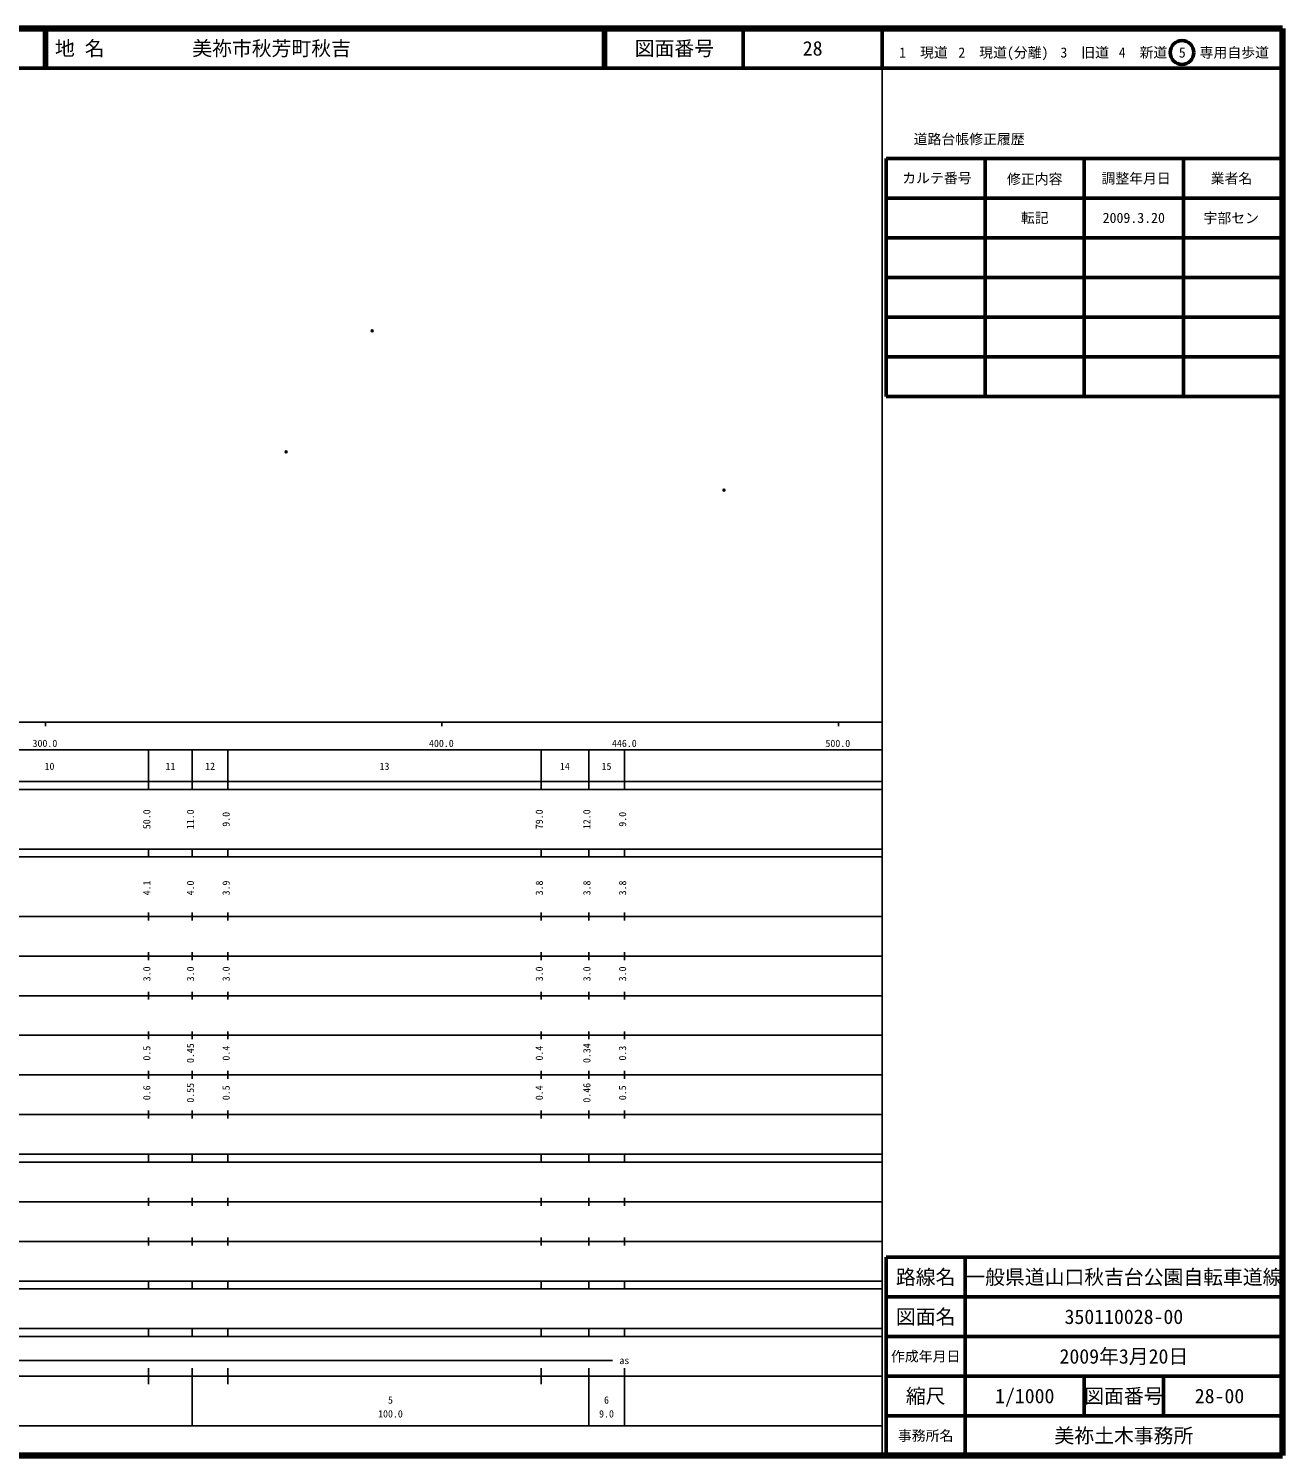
# Model space of a CAD drawing. Units: millimetres on the paper. Extents: x 40 to 680, y 20 to 380.
# Drawn here: x 363.7 to 680, y 20 to 380 of the extents above; entities that cross this region are included whole.
import ezdxf
from ezdxf.enums import TextEntityAlignment as Align

# ---------------------------------------------------------------- set-up
doc = ezdxf.new("R2010")
doc.units = ezdxf.units.MM
doc.header["$PDMODE"] = 32
doc.header["$PDSIZE"] = 0.5
doc.layers.add('M-OTRS', color=6, linetype='Continuous')
doc.layers.add('M-TTL-TXT', color=7, linetype='Continuous')
for name, color, linetype, lineweight in [('M-TTL', 2, 'Continuous', 140), ('M-TTL-BAND', 7, 'Continuous', 25), ('M-TTL-FRAM', 2, 'Continuous', 50), ('M-TTL-LINE', 7, 'Continuous', 50)]:
    doc.layers.add(name, color=color, linetype=linetype, lineweight=lineweight)
doc.styles.add('ＭＳ ゴシック', font='')
doc.styles.get('ＭＳ ゴシック').set_extended_font_data('MS Gothic')

msp = doc.modelspace()

# ---------------------------------------------------------------- linework, layer by layer
at = {"layer": 'M-OTRS'}
for p in [(450.4, 303.744), (428.667, 273.196), (539.135, 263.557)]:
    msp.add_point(p, dxfattribs=at)
at = {"layer": 'M-TTL'}
for p, q in [((680, 380), (40, 380)), ((680, 20), (680, 380)), ((40, 20), (680, 20))]:
    msp.add_line(p, q, dxfattribs=at)
at = {"layer": 'M-TTL-BAND'}
for p, q in [((579, 20), (579, 370)), ((40, 205), (579, 205)), ((368, 205), (368, 204)), ((468, 205), (468, 204)), ((568, 205), (568, 204)), ((68, 198), (579, 198)), ((394, 188), (394, 198)), ((405, 188), (405, 198)), ((414, 188), (414, 198)), ((493, 188), (493, 198)), ((505, 188), (505, 198)), ((514, 188), (514, 198)), ((40, 190), (579, 190)), ((40, 188), (579, 188)), ((40, 173), (579, 173)), ((394, 171), (394, 173)), ((405, 171), (405, 173)), ((414, 171), (414, 173)), ((493, 171), (493, 173)), ((505, 171), (505, 173)), ((514, 171), (514, 173)), ((40, 171), (579, 171)), ((40, 156), (579, 156)), ((394, 155), (394, 157)), ((405, 155), (405, 157)), ((414, 155), (414, 157)), ((493, 155), (493, 157)), ((505, 155), (505, 157)), ((514, 155), (514, 157)), ((46, 146), (579, 146)), ((394, 145), (394, 147)), ((405, 145), (405, 147)), ((414, 145), (414, 147)), ((493, 145), (493, 147)), ((505, 145), (505, 147)), ((514, 145), (514, 147)), ((394, 135), (394, 137)), ((405, 135), (405, 137)), ((414, 135), (414, 137)), ((493, 135), (493, 137)), ((505, 135), (505, 137)), ((514, 135), (514, 137)), ((52, 136), (579, 136)), ((46, 126), (579, 126)), ((394, 125), (394, 127)), ((405, 125), (405, 127)), ((414, 125), (414, 127)), ((493, 125), (493, 127)), ((505, 125), (505, 127)), ((514, 125), (514, 127)), ((52, 116), (579, 116)), ((394, 115), (394, 117)), ((405, 115), (405, 117)), ((414, 115), (414, 117)), ((493, 115), (493, 117)), ((505, 115), (505, 117)), ((514, 115), (514, 117)), ((46, 106), (579, 106)), ((394, 105), (394, 107)), ((405, 105), (405, 107)), ((414, 105), (414, 107)), ((493, 105), (493, 107)), ((505, 105), (505, 107)), ((514, 105), (514, 107)), ((40, 96), (579, 96)), ((40, 94), (579, 94)), ((394, 94), (394, 96)), ((405, 94), (405, 96)), ((414, 94), (414, 96)), ((493, 94), (493, 96)), ((505, 94), (505, 96)), ((514, 94), (514, 96)), ((49, 84), (579, 84)), ((394, 83), (394, 85)), ((405, 83), (405, 85)), ((414, 83), (414, 85)), ((493, 83), (493, 85)), ((505, 83), (505, 85)), ((514, 83), (514, 85)), ((40, 74), (579, 74)), ((394, 73), (394, 75)), ((405, 73), (405, 75)), ((414, 73), (414, 75)), ((493, 73), (493, 75)), ((505, 73), (505, 75)), ((514, 73), (514, 75)), ((40, 64), (579, 64)), ((40, 62), (579, 62)), ((394, 62), (394, 64)), ((405, 62), (405, 64)), ((414, 62), (414, 64)), ((493, 62), (493, 64)), ((505, 62), (505, 64)), ((514, 62), (514, 64)), ((40, 52), (579, 52)), ((394, 50), (394, 52)), ((405, 50), (405, 52)), ((414, 50), (414, 52)), ((493, 50), (493, 52)), ((505, 50), (505, 52)), ((514, 50), (514, 52)), ((40, 50), (579, 50)), ((71, 44), (511, 44)), ((40, 40), (579, 40)), ((394, 38), (394, 42)), ((405, 27.5), (405, 42)), ((414, 38), (414, 42)), ((493, 38), (493, 42)), ((505, 27.5), (505, 42)), ((514, 27.5), (514, 42)), ((68, 27.5), (579, 27.5))]:
    msp.add_line(p, q, dxfattribs=at)
at = {"layer": 'M-TTL-FRAM'}
for p, q in [((580, 347.197), (580, 287.197)), ((580, 347.197), (680, 347.197)), ((580, 287.197), (680, 287.197)), ((680, 70), (580, 70)), ((580, 70), (580, 20))]:
    msp.add_line(p, q, dxfattribs=at)
at = {"layer": 'M-TTL-LINE'}
for p, q in [((367.75, 380), (367.75, 370)), ((368.25, 380), (368.25, 370)), ((508.747, 380), (508.747, 370)), ((509.247, 380), (509.247, 370)), ((543.997, 380), (543.997, 370)), ((579, 380), (579, 370)), ((40, 370), (680, 370)), ((605, 347.197), (605, 287.197)), ((630, 347.197), (630, 287.197)), ((655, 347.197), (655, 287.197)), ((580, 337.197), (680, 337.197)), ((580, 327.197), (680, 327.197)), ((580, 317.197), (680, 317.197)), ((580, 307.197), (680, 307.197)), ((580, 297.197), (680, 297.197)), ((600, 70), (600, 20)), ((680, 60), (580, 60)), ((680, 50), (580, 50)), ((680, 40), (580, 40)), ((630, 40), (630, 30)), ((650, 40), (650, 30)), ((680, 30), (580, 30))]:
    msp.add_line(p, q, dxfattribs=at)
msp.add_circle((654.66, 373.958), 3, dxfattribs=at)

# ---------------------------------------------------------------- texts
at = {"layer": 'M-TTL-BAND', "style": 'ＭＳ ゴシック'}
for s, p in [('300.0', (367.844, 198.195)), ('400.0', (467.844, 198.195)), ('446.0', (514, 198.195)), ('500.0', (567.844, 198.195)), ('10', (369, 192.405)), ('11', (399.5, 192.405)), ('12', (409.5, 192.405)), ('13', (453.5, 192.405)), ('14', (499, 192.405)), ('15', (509.5, 192.405)), ('as', (514, 42.5)), ('5', (455, 32.523)), ('6', (509.5, 32.523)), ('100.0', (455, 29.033)), ('9.0', (509.5, 29.033))]:
    msp.add_text(s, height=1.833, dxfattribs=at).set_placement(p, align=Align.BOTTOM_CENTER)
for s, p in [('50.0', (395, 180.5)), ('11.0', (406, 180.5)), ('9.0', (415, 180.5)), ('79.0', (494, 180.5)), ('12.0', (506, 180.5)), ('9.0', (515, 180.5)), ('4.1', (395, 163.174)), ('4.0', (406, 163.174)), ('3.9', (415, 163.174)), ('3.8', (494, 163.174)), ('3.8', (506, 163.174)), ('3.8', (515, 163.174)), ('3.0', (395, 141.5)), ('3.0', (406, 141.5)), ('3.0', (415, 141.5)), ('3.0', (494, 141.5)), ('3.0', (506, 141.5)), ('3.0', (515, 141.5)), ('0.5', (395, 121.5)), ('0.45', (406, 121.5)), ('0.4', (415, 121.5)), ('0.4', (494, 121.5)), ('0.34', (506, 121.5)), ('0.3', (515, 121.5)), ('0.6', (395, 111.5)), ('0.55', (406, 111.5)), ('0.5', (415, 111.5)), ('0.4', (494, 111.5)), ('0.46', (506, 111.5)), ('0.5', (515, 111.5))]:
    msp.add_text(s, height=1.833, rotation=90, dxfattribs=at).set_placement(p, align=Align.BOTTOM_CENTER)
at = {"layer": 'M-TTL-TXT', "style": 'ＭＳ ゴシック'}
for s, p in [('地 名', (370.38, 375)), ('美祢市秋芳町秋吉', (405.024, 375))]:
    msp.add_text(s, height=3.666, dxfattribs=at).set_placement(p, align=Align.MIDDLE_LEFT)
for s, height, p in [('図面番号', 3.666, (526.622, 375)), ('28', 3.666, (561.497, 375)), ('1\u3000現道', 2.566, (589.448, 373.958)), ('2\u3000現道(分離)', 2.566, (609.619, 373.958)), ('3\u3000旧道', 2.566, (630.121, 373.958)), ('4\u3000新道', 2.566, (644.824, 373.958)), ('5\u3000専用自歩道', 2.566, (665.228, 373.958)), ('道路台帳修正履歴', 2.566, (600.968, 352.113)), ('カルテ番号', 2.566, (592.839, 342.277)), ('修正内容', 2.566, (617.509, 342.023)), ('調整年月日', 2.566, (643.089, 342.197)), ('業者名', 2.566, (667.134, 342.197)), ('転記', 2.566, (617.5, 332.245)), ('2009.3.20', 2.566, (642.5, 332.245)), ('宇部セン', 2.566, (667.077, 332.189)), ('路線名', 3.666, (590, 65)), ('路線名', 3.666, (590, 65)), ('一般県道山口秋吉台公園自転車道線', 3.666, (640, 65)), ('図面名', 3.666, (590, 55)), ('図面名', 3.666, (590, 55)), ('350110028-00', 3.666, (640, 55)), ('2009年3月20日', 3.666, (640, 45)), ('作成年月日', 2.566, (590, 45)), ('作成年月日', 2.566, (590, 45)), ('縮尺', 3.666, (590, 35)), ('縮尺', 3.666, (590, 35)), ('1/1000', 3.666, (615, 35)), ('図面番号', 3.666, (640, 35)), ('図面番号', 3.666, (640, 35)), ('28-00', 3.666, (664.125, 35)), ('事務所名', 2.566, (590, 25)), ('事務所名', 2.566, (590, 25)), ('美祢土木事務所', 3.666, (640, 25))]:
    msp.add_text(s, height=height, dxfattribs=at).set_placement(p, align=Align.MIDDLE_CENTER)

doc.saveas('drawing.dxf')
